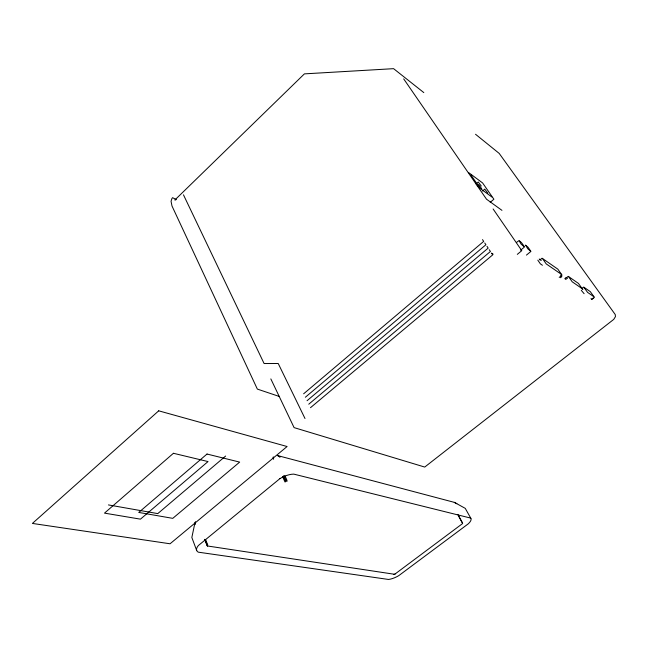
<?xml version="1.0" encoding="UTF-8"?>
<svg xmlns="http://www.w3.org/2000/svg" width="648" height="648" viewBox="0 0 648 648"><rect width="100%" height="100%" fill="white"/><g stroke="black" fill="none" stroke-linecap="round" stroke-linejoin="round"><path stroke-width="0.97" d="M195.186 522.766L194.943 524.475L195.461 521.705M194.927 522.879L191.84 537.5L196.709 550.565M526.451 255.101L530.931 251.392L527.974 247.131L525.374 245.074M525.909 245.705L527.658 248.646L530.339 250.97M519.356 241.153L521.105 244.11L523.835 246.467M278.024 455.666L280.106 457.075L277.765 455.617L454.442 502.394L465.256 508.364L470.877 518.376M476.069 183.935L478.256 182.031L481.286 186.049M477.187 185.895L478.661 184.615L481.715 188.665M482.558 191.03L484.753 189.127L487.79 193.153M490.22 202.362L493.881 199.22L482.606 182.955L468.877 172.757M225.634 456.046L157.772 513.605L108.427 504.922M303.637 393.798L483.683 241.38L482.517 239.63M305.338 397.256L485.919 244.733L484.745 242.976M307.047 400.723L488.163 248.103L486.988 246.337M308.764 404.206L490.423 251.489L489.24 249.715M310.489 407.697L492.691 254.891L491.5 253.109L493.16 254.186M516.569 242.401L519.072 240.538L521.462 242.603L524.297 246.475L524.37 247.107L520.611 250.241M517.307 254.364L521.778 250.646L493.104 208.972M539.881 259.969L542.044 258.196L557.839 269.147L562.043 275.125L559.216 277.417M560.447 277.733L561.824 276.623L560.812 275.181M565.445 278.591L568.231 276.34L578.47 283.435L582.609 289.267M581.62 288.676L583.662 287.04L590.312 291.649L594.41 297.383L591.697 299.538L591.008 298.574M591.843 299.141L593.155 298.096M394.907 574.112L462.656 523.503L458.322 515.589M454.289 502.354L456.848 503.723M395.62 573.699L395.126 573.95M394.324 574.25L393.879 574.347M176.037 199.706L174.863 200.005L304.414 73.872L393.595 68.664L423.816 92.599M394.486 574.274L207.303 545.956L204.768 539.582M279.58 396.56L257.345 389.084L171.995 205.999L171.048 201.269L171.979 198.418L172.587 197.689L176.102 199.43M542.433 265.259L540.375 263.858L537.816 260.164M584.115 293.69L581.272 290.304M566.141 279.58L564.821 278.672L566.174 277.571L567.494 278.486M539.217 259.014L541.274 260.423M561.249 274.25L546.224 263.906L542.862 259.095M581.936 288.498L572.208 281.799L568.904 277.125M582.106 288.538L582.957 289.13M593.827 296.679L587.517 292.337L584.253 287.752M501.949 210.357L486.494 199.187L403.696 78.886M491.84 196.984L480.233 188.487L470.95 175.025M475.527 134.258L499.187 153.406L615.252 314.564L615.454 316.605L613.745 319.383L424.732 467.062L294.095 427.623L270.832 378.902M207.587 546.07L205.214 539.857M457.925 514.48L462.542 523.033M304.997 418.511L278.227 363.512L264.092 363.536L183.473 194.829M284.828 475.786C289.194 483.7 286.246 482.784 283.986 475.818M283.427 476.005L285.647 481.658L285.007 481.974L282.52 476.539M205.602 539.638L207.773 545.106L207.303 545.689L204.776 539.314M273.059 457.188L273.618 459.149L273.375 457.01M158.711 410.824L32.4 523.43L170.06 543.777L287.096 446.521L158.711 410.824M173.429 453.284L104.49 513.127L140.462 519.153L208.04 461.57L173.429 453.284M207.012 454.037L138.745 512.438L172.765 518.351L239.663 462.105L207.012 454.037M279.92 478.629L198.385 545.519A14.661 6.172 -23.5 0 0 198.296 552.169L388.476 579.45A11.656 4.074 -27.2 0 0 398.771 575.643L468.358 523.77A11.931 4.293 -28.5 0 0 470.642 518.084L293.755 474.117A14.953 6.642 -25.4 0 0 279.92 478.629"/></g></svg>
